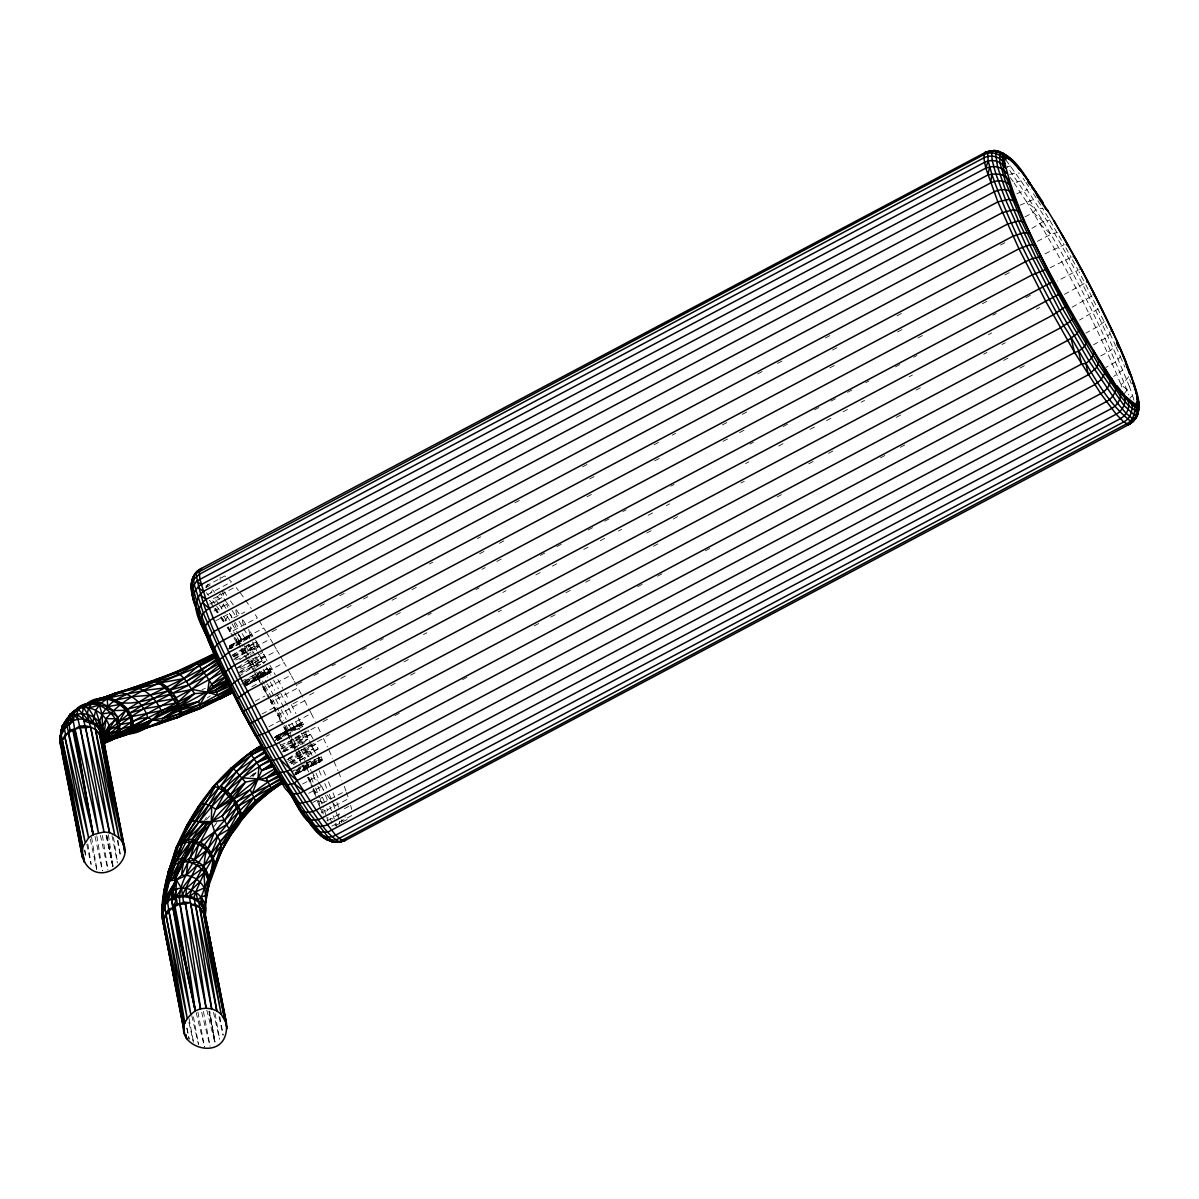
<?xml version="1.0" encoding="UTF-8"?>
<svg xmlns="http://www.w3.org/2000/svg" width="1199" height="1199" viewBox="0 0 1199 1199"><rect width="100%" height="100%" fill="white"/><g stroke="black" fill="none" stroke-linecap="round" stroke-linejoin="round"><path stroke-width="0.75" stroke-dasharray="5 3.75" d="M321.632 810.434L321.602 812.967L348.654 798.609L346.496 792.344M220.076 579.986L220.196 576.974M253.588 670.975L250.141 664.935L253.379 659.135L259.494 669.836M220.421 617.365L224.213 622.91L229.234 613.214L234.27 620.962M274.436 737.475L301.623 722.697L301.653 723.986L274.436 737.475L301.623 722.697L303.632 723.986L277.539 740.397L276.025 738.314L302.313 722.697L274.496 737.04L302.313 722.697M338.313 818.482L339.392 811.723M341.28 822.754L342.015 819.591M231.977 623.855L238.871 634.841L236.503 640.161L239.53 647.1M219.567 599.125L217.723 596.503L214.561 603.277L211.623 599.365M255.087 655.239L248.553 644.118L243.322 651.417L243.322 653.35L246.724 659.135M206.183 587.585L208.056 584.093M210.694 593.13L211.983 590.867M204.534 820.551L206.348 817.478M1128.634 376.696L1124.212 382.406L1120.93 384.594L1122.054 387.592M229.114 606.05L226.101 601.568L223.269 604.356L219.912 610.846L216.704 606.304M1124.287 393.587L1129.548 386.887C1097.1 307.304 1057.548 229.579 1006.201 160.456M1116.179 347.096L1120.391 356.643L1115.744 361.828L1105.823 367.449M213.992 826.486L217.109 822.169M261.382 684.824L257.051 677.03L257.006 674.992L260.378 671.35L266.508 682.381M206.378 819.741L209.825 815.68M252.869 776.577L256.331 772.486M1024.965 216.899L1033.223 212.523L1035.906 209.45L1042.62 208.236L1064.112 244.746L1042.905 254.802M1129.938 398.308L1132.5 395.46L1129.548 386.887M1085.814 284.762L1110.094 333.772L1105.178 338.343L1093.563 344.757M218.638 595.543L220.496 593.64L225.172 600.249M1122.938 369.936L1113.676 376.441M1104.294 321.542L1099.228 325.783L1085.934 333.037M251.85 776.158L255.927 772.321M269.161 699.062L263.99 689.515L263.69 686.997L267.392 683.955L273.492 695.18M1098.134 308.952L1079.595 320.073M250.036 776.727L255.762 772.081M1031.904 228.38L1043.25 221.56L1049.784 220.031M293.23 764.707L318.08 748.91L315.742 744.099L288.404 759.132L290.053 762.369L315.742 744.099L313.778 740.368M207.352 697.908L210.26 695.84M1091.675 296.108L1071.292 307.708M239.65 659.825L259.374 646.201L254.458 638.363M231.767 656.108L248.178 644.942M237.627 667.573L249.842 659.285M244.431 681.497L259.748 671.26M238.721 676.506L262.206 660.814L257.56 652.271M294.654 747.981L307.978 739.139L305.64 734.328L279.562 745.568M279.427 743.275L284.298 751.548L310.436 734.313L307.843 729.996M233.625 659.9L254.578 646.216L252.659 641.9M291.087 763.358L313.284 748.925L310.586 744.114M288.285 758.487L300.185 750.829M239.89 671.89L264.664 655.988L262.056 650.997M297.802 729.412L302.358 726.489L301.653 723.986L276.205 737.49M275.95 711.861L270.869 702.239L270.345 699.242L271.978 698.208L278.693 710.902M306.3 730.97L281.495 746.662L310.436 734.313L313.134 739.124M301.653 723.986L275.32 740.368L302.358 726.489M233.355 656.318L256.781 641.885L244.686 646.771M241.673 684.329L267.122 668.637L271.019 672.414L268.921 665.115M239.92 668.008L259.524 656.003L249.587 659.93M260.333 653.89L262.656 652.526L256.436 641.96M255.957 667.288L265.429 661.728M228.604 648.749L250.576 635.875L250.561 634.586L252.569 635.875L230.523 648.659M245.136 683.31L270.285 668.637L242.902 682.516M281.091 748.686L305.64 734.328M240.819 673.149L262.206 660.814L263.945 663.691M247.309 684.809L271.004 671.125L243.577 684.224M283.369 749.9L310.436 734.313M279.607 693.846L274.361 696.784L279.517 706.511M229.249 647.1L251.235 634.586L228.559 646.441M310.511 761.11L292.076 771.556L320.088 759.252L322.096 760.526L321.362 756.749L306.419 763.149M296.752 773.595L322.081 759.237L294.28 771.586L321.362 756.749M296.663 774.059L321.422 760.526L293.59 773.64L320.088 759.252L318.2 756.764M246.889 685.064L270.345 672.414L244.551 685.154L269.026 671.14L243.277 683.55M230.028 645.602L250.561 634.586L229.728 645.676M232.471 654.864L256.781 641.885M295.104 774.914L322.096 760.526L296.752 773.67M205.793 586.086L224.902 575.955L227.84 578.293M205.748 587.585L210.514 585.052M207.547 594.599L231.422 581.935L229.024 579.507M213.317 598.661L235.603 586.836L238.451 590.508M209.675 604.116L224.003 596.517L221.98 589.803M213.977 611.1L226.701 604.341L225.082 599.65M1016.812 193.638L1027.378 189.577M215.73 620.782L230.058 613.184L232.036 618.055M233.775 617.845L244.911 611.94M1019.914 205.284L1033.703 199.349M227.255 627.572L230.298 632.218L257.35 617.86L254.308 613.214M265.638 631.169L263.735 628.036L236.683 642.409L233.94 638.048M229.863 646.875L250.576 635.875L229.728 645.991M272.068 631.678L277.029 629.04M319.968 606.244L324.929 603.622M339.797 595.723L344.742 593.1M514.881 502.801L519.841 500.163M582.609 466.846L587.57 464.223M757.708 373.908L762.654 371.285M777.522 363.387L782.482 360.764M825.422 337.968L830.382 335.33M1000.521 245.031L1005.481 242.393M272.937 643.323L270.375 638.992L243.322 653.35L240.474 648.659M346.901 607.818L351.847 605.18M363.417 599.05L368.363 596.413M429.482 563.98L432.794 562.226M477.382 538.546L480.694 536.792M589.713 478.941L594.674 476.303M654.129 444.739L659.09 442.116M672.309 435.102L675.607 433.349M832.526 350.048L837.487 347.425M896.957 315.862L901.903 313.224M1037.36 241.329L1050.804 234.39L1057.128 232.531M247.579 660.589L250.141 664.935L277.194 650.577L279.787 655.104M392.088 600.234L397.034 597.612M411.901 589.713L416.862 587.09M479.63 553.773L484.591 551.135M499.458 543.252L504.404 540.614M587 496.791L591.961 494.153M654.729 460.836L659.675 458.213M722.442 424.896L727.403 422.258M742.271 414.374L747.232 411.737M829.813 367.898L834.774 365.275M897.541 331.958L902.502 329.32M1004.912 274.961L1009.873 272.338M254.458 672.489L257.051 677.03L284.103 662.672L287.58 668.907M243.982 685.468L271.004 671.125M251.85 686.682L256.631 684.149M396.015 614.967L402.624 611.46M481.908 569.375L485.205 567.622M496.776 561.477L501.722 558.854M723.072 441.367L728.033 438.744M739.588 432.599L744.549 429.976M917.984 337.908L922.945 335.285M982.401 303.722L987.362 301.084M1050.129 267.767L1071.127 257.335L1078.111 270.18L1057.323 281.001M262.251 686.398L263.99 689.515L291.042 675.157L293.62 679.923M255.237 701.16L264.784 696.094M297.487 684.299L302.433 681.676M314.003 675.532L318.949 672.909M332.168 665.895L335.465 664.141M361.903 650.113L366.864 647.475M380.068 640.461L383.38 638.707M427.968 615.042L431.28 613.288M475.883 589.608L479.18 587.855M540.299 555.422L545.26 552.799M556.816 546.654L561.776 544.031M588.199 530.003L593.16 527.365M604.716 521.235L609.677 518.597M622.895 511.583L626.193 509.83M670.796 486.165L674.093 484.411M750.079 444.08L753.377 442.326M783.112 426.544L788.073 423.906M814.496 409.878L819.457 407.255M831.012 401.11L835.973 398.488M847.543 392.343L852.489 389.72M865.708 382.706L869.005 380.952M895.443 366.924L900.389 364.286M913.608 357.272L916.92 355.518M992.892 315.187L996.204 313.434M1025.939 297.652L1030.885 295.029M301.309 694.296L297.937 687.881L270.869 702.239L275.89 710.048M261.996 714.005L274.721 707.245L270.494 699.227M292.991 703.798L297.952 701.16M309.507 695.03L314.468 692.393M340.891 678.379L345.852 675.741M357.422 669.612L362.368 666.974M375.587 659.96L378.884 658.206M423.487 634.541L426.799 632.787M502.771 592.456L506.083 590.702M535.818 574.921L540.764 572.283M552.334 566.153L557.28 563.515M583.718 549.487L588.664 546.864M600.234 540.719L605.195 538.096M618.399 531.082L621.711 529.329M648.134 515.3L653.095 512.662M666.299 505.648L669.612 503.895M745.598 463.563L748.895 461.81M778.631 446.028L783.591 443.405M810.014 429.377L814.975 426.739M826.531 420.609L831.492 417.971M843.047 411.842L848.008 409.204M861.227 402.19L864.524 400.436M909.127 376.771L912.424 375.017M988.411 334.686L991.708 332.932M1036.311 309.267L1039.623 307.514M1064.397 294.355L1084.975 283.144L1078.965 271.798M289.693 738.914L277.628 715.069L304.696 700.711L302.148 695.9M268.876 726.729L281.615 719.97L275.59 708.834M403.958 661.923L408.919 659.285M498.11 611.94L501.422 610.186M646.771 533.045L651.731 530.408M673.209 519.017L679.818 515.51M740.922 483.062L744.234 481.309M916.021 390.125L922.631 386.618M983.75 354.185L987.047 352.431M1001.914 344.533L1005.227 342.779M308.787 708.714L311.245 713.51L284.193 727.868L289.454 736.231L284.822 727.044M275.815 739.213L288.554 732.454L283.339 723.087M323.071 721.618L328.016 718.98M390.784 685.663L395.745 683.04M410.613 675.157L415.558 672.519M565.883 592.741L570.844 590.103M585.697 582.219L590.657 579.582M653.425 546.264L658.386 543.642M808.696 463.848L813.656 461.225M828.524 453.327L833.47 450.704M896.253 417.387L901.198 414.749M1003.608 360.404L1008.569 357.767M295.673 751.263L290.473 740.487L317.525 726.129L320.508 732.289M282.724 751.308L295.464 744.549L297.157 747.442M326.098 736.351L329.41 734.597M534.229 625.878L539.19 623.24M550.746 617.11L555.707 614.473M777.057 496.986L782.003 494.363M1019.869 368.108L1024.83 365.485M301.159 762.969L296.423 752.807L321.887 739.288M289.544 762.894L302.268 756.134L305.116 760.825M394.846 715.623L399.807 712.985M462.574 679.668L467.52 677.045M637.658 586.746L642.619 584.108M657.487 576.224L662.447 573.587M705.387 550.791L710.348 548.168M880.486 457.853L885.432 455.23M900.299 447.332L905.26 444.709M294.984 773.61L322.081 759.237M296.183 773.835L308.907 767.075L310.736 769.983M294.609 774.749L321.422 760.526M1100.772 355.968L1110.709 350.393L1115.475 345.507L1110.094 333.772M302.568 784.011L315.307 777.252L317.33 780.354M308.653 793.318L321.377 786.559L323.28 789.347M312.744 802.506L322.291 797.425M344.308 808.696L349.089 806.163M326.907 820.79L341.235 813.192M331.898 826.126L352.581 815.14M335.031 825.916L347.755 819.157L344.817 816.834M244.161 686.637L271.019 672.414L243.772 686.742M276.025 738.314L303.632 723.986M282.784 752.013L307.978 739.139L281.225 748.97M277.539 740.397L282.484 737.94M229.489 647.325L252.569 635.875M241.658 681.197L267.122 668.637M234.539 658.311L259.374 646.201L261.172 649.393M287.835 761.29L313.284 748.925L315.007 751.803M290.053 762.369L318.08 748.91M228.739 649.184L243.232 642.229M233.715 656.108L254.578 646.216L256.916 651.027M310.031 744.804L307.603 745.958L312.07 755.37M236.098 668.607L264.664 655.988L267.002 660.799M291.387 763.868L309.342 756.074M284.298 751.548L304.651 742.766M235.663 660.064L253.648 652.406M238.346 672.894L265.324 661.503M300.424 750.454L315.742 744.099M233.655 656.827L259.374 646.201M1010.322 177.602L1014.069 182.907L1021.413 180.719M286.951 759.731L313.284 748.925M1009.663 174.455L1015.868 172.866L1019.45 173.181M202.046 689.65L205.434 688.316M240.564 669.147L262.206 660.814M1010.772 166.091L1006.965 166.616C1056.754 237.147 1097.52 314.393 1128.739 394.846M327.941 821.15L326.877 817.613L333.052 818.992M321.647 809.175L328.151 812.038L326.847 808.546M302.762 765.951L305.985 771.107L308.548 771.931L304.786 763.718M307.933 777.402L310.676 781.718L313.359 782.827L310.601 776.607M313.224 789.107L314.872 791.67L317.66 793.034L319.548 797.74M320.523 809.835L318.544 800.857L324.899 803.315L322.336 796.9M1014.069 182.907L1026.524 201.777L1035.906 209.45M1126.94 389.66L1120.93 384.594C1095.137 320.957 1062.659 260.123 1026.524 201.777M1033.223 212.523L1043.25 221.56M1040.162 223.988L1050.804 234.39M206.363 592.681L208.566 595.393M332.318 802.161L337.054 808.276M212.628 589.728L214.666 592.441M212.478 604.191L209.615 600.369L213.287 607.323M240.34 592.95L244.536 598.766M214.336 608.762L217.484 613.124M327.072 794.892L330.22 799.253M1023.092 178.336L1024.905 180.914M223.823 591.392L227.585 596.697M215.7 599.8L218.428 603.652M219.342 604.94L225.067 613.333M215.43 608.208L218.563 612.629M245.585 600.219L251.28 608.552M250.141 664.935L252.105 667.798M1025.879 182.368L1030.78 189.622M230.463 600.849L233.49 605.345M223.269 604.356L226.251 608.792M223.733 616.526L228.559 623.855M221.47 616.871L225.202 622.416M257.051 677.03L259.898 681.302M263.99 689.515L269.445 697.863M318.334 781.913L321.377 786.559M232.126 610.516L236.188 616.781M227.031 616.241L230.987 622.341M228.035 626.777L233.685 635.665M1033.448 193.743L1037 199.244M236.413 609.751L239.171 613.993M277.628 715.069L283.294 723.986L276.894 711.621M259.179 620.767L263.735 628.036M238.976 621.172L249.797 638.707M235.139 622.356L239.53 629.34M236.278 636.04L230.493 626.837L230.298 632.218L233.041 636.579M234.614 637.164L240.759 647.19M311.65 771.437L315.307 777.252M1037.929 200.743L1042.62 208.236M290.473 740.487L295.329 748.251L290.922 739.228M245.735 624.379L241.913 618.234L243.607 626.373M296.423 752.807L300.859 759.896L296.902 751.578M266.583 632.727L270.375 638.992M242.183 633.627L245.825 639.622M238.871 634.841L242.453 640.746M237.237 637.583L242.498 646.246M241.613 648.599L247.713 658.865M306.075 762.384L308.907 767.075M252.944 636.144L248.613 628.98L250.501 636.954M273.792 644.777L277.194 650.577M252.584 643.338L256.361 649.753M246.035 646.636L251.55 656.018M244.251 649.124L249.647 658.296M248.583 660.349L255.342 672.084M298.011 748.895L302.268 756.134M280.656 656.617L284.103 662.672M263.555 654.099L267.152 660.394M259.179 654.564L263.675 662.403M256.016 656.812L260.468 664.576M251.445 661.353L256.571 670.331M290.278 735.467L295.464 744.549M1065.866 247.893L1071.127 257.335M288.449 670.466L291.042 675.157M269.85 665.115L275.275 674.842M266.358 667.109L270.869 675.187M263.121 669.237L267.587 677.24M258.28 673.313L264.29 684.104M257.006 674.992L262.851 685.498M277.883 679.563L282.664 688.376M273.567 680.043L278.333 688.826M270.255 682.036L274.691 690.189M265.144 685.648L271.124 696.634M263.69 686.997L269.52 697.713M294.489 681.512L297.937 687.881M285.047 692.797L288.989 700.216M280.731 693.217L287.775 706.526M277.344 695.09L289.439 718.156M270.345 699.242L276.085 710.063M215.22 608.298L218.533 614.577M221.141 617.035L224.213 622.91M227.75 627.317L230.298 632.218M291.342 704.667L295.943 713.585M288.644 708.204L292.076 714.859M281.24 709.748L286.261 719.475M279.517 712.476L283.608 720.419M304.696 700.711L307.963 707.11M263.87 686.413L267.962 694.401M298.236 718.036L302.403 726.294M295.479 721.498L299.63 729.726M291.957 723.072L295.239 729.606M288.734 724.331L291.971 730.746M286.036 725.155L290.787 734.582M311.245 713.51L315.172 721.393M256.691 672.144L260.618 680.028M305.685 732.889L316.461 755.25M301.279 733.024L305.235 741.117M298.476 736.096L302.388 744.099M295.164 737.13L299.001 745.014M293.081 739.228L296.842 746.932M250.666 659.75L255.117 668.982M303.961 747.292L308.383 756.614M301.264 749.69L305.625 758.847M299.735 752.972L302.568 758.952M323.475 738.449L327.432 746.917M243.637 644.807L248.388 654.984M317.9 758.338L320.673 764.392M314.243 760.016L317.705 767.555M310.541 761.215L313.958 768.664M307.109 762.054L310.961 770.447M303.047 764.707L305.985 771.107M329.006 750.304L332.633 758.368M302.673 766.281L305.58 772.726M239.305 635.14L242.198 641.585M323.475 770.567L326.383 777.117M319.084 770.567L321.976 777.102M316.041 773.265L318.889 779.74M313.134 775.303L315.247 780.069M308.668 777.177L312.774 786.694M334.086 761.59L337.968 770.657M307.678 777.462L310.271 783.517M234.03 622.94L236.623 628.995M1120.391 356.643L1124.797 367.074M328.466 781.928L330.414 786.529M324.779 783.532L326.713 788.118M321.602 786.004L323.52 790.546M317.9 786.229L320.418 792.194M315.517 787.938L317.66 793.034M313.479 788.357L317.315 797.785M338.628 772.171L341.94 780.309M312.894 789.796L314.872 794.667M333.022 792.794L335.001 797.755M329.305 794.352L331.284 799.283M325.454 795.207L328.046 801.726M320.178 799.313L323.34 807.571M344.278 786.364L345.956 790.785L318.904 805.143L317.225 800.722M226.701 604.341L227.825 607.279M1129.698 379.528L1131.286 383.755M336.874 802.551L338.553 807.047M333.157 804.079L334.821 808.561M329.8 806.313L331.464 810.734M318.544 800.857L319.788 804.184M335.945 811.543L337.728 816.744M333.187 815.65L334.356 819.097M324.614 810.989L326.308 815.964M322.201 810.779L323.295 814.016M1132.5 395.46L1134.719 402.819M339.212 821.465L340.096 824.432M335.69 823.503L336.574 826.456M330.459 818.797L331.763 823.143M256.001 642.214L257.815 649.273M206.828 1010.128L214.831 1042.486M201.687 1012.316L210.035 1046.292M196.171 1012.541L204.444 1046.937M350.678 805.308L351.667 809.46M191.795 1015.658L198.494 1044.434L193.459 1016.932M213.482 1012.331L219.477 1039.293M188.932 1022.402L193.399 1042.351M219.042 1016.887L223.029 1035.067M106.082 835.388L113.186 868.046L106.816 835.059M100.446 835.373L107.94 870.039M186.744 1028.142L189.082 1039.083M95.051 836.482L102.365 870.729M106.336 835.283L113.201 868.046L106.576 835.178M90.36 839.24L97.194 871.808M86.853 844.351L90.959 864.314M84.425 850.151L85.893 857.42M117.367 840.559L120.604 857M112.032 835.553L117.412 862.995M208.956 1011.282L215.011 1042.426L209.75 1011.476M203.425 1011.431L210.125 1046.262M197.91 1012.121L204.534 1046.922M189.052 1018.595L193.534 1042.336M187.104 1028.172L189.172 1039.098M209.196 1011.147L215.041 1042.411L209.525 1011.611M310.676 781.718L311.575 786.529M219.822 1016.752L223.164 1035.037M215.101 1013.65L219.627 1039.233M235.783 610.006L236.922 616.676M84.934 850.121L86.178 857.405M117.982 840.349L120.754 856.94M102.395 835.523L108.03 870.039M87.857 844.036L91.169 864.239M96.819 835.808L102.455 870.699M91.604 837.202L96.909 869.994M113.53 837.292L117.562 862.995M108.375 834.654L113.305 868.016M314.872 791.67L315.547 796.301"/><path stroke-width="1.5" d="M1086.894 339.677C1086.759 346.016 1080.374 351.052 1074.664 352.581L286.951 771.452L277.913 772.785L275.215 770.492L282.964 783.187L287.595 784.79L294.31 783.576L296.992 780.504L1081.603 364.046L1085.919 363.402C1089.786 360.359 1094.462 356.043 1093.533 350.618C1058.612 288.584 1018.565 225.802 1003.113 155.795C998.437 150.864 990.674 149.53 984.649 152.678L983.809 157.893L985.803 168.13L997.853 201.882L1018.97 248.793L1045.948 301.713L1074.664 352.581L1100.757 393.662L1116.179 414.21L1123.718 421.958L1128.709 424.551C1151.01 410.058 1130.627 380.353 1125.621 361.349C1103.56 308.877 1076.867 258.399 1047.252 209.84L1045.288 208.686M217.948 660.304L183.897 678.604L161.7 682.591L155.855 681.497L114.909 693.307L80.063 706.915L70.141 714.184L62.123 726.324L59.95 738.119L63.082 755.235M276.145 771.931L240.909 708.774L211.519 647.895L208.791 641.63L208.806 639.082L209.825 636.384L214.456 631.199L1002.394 212.628L1013.575 209.765L1019.54 211.309C1039.278 255.672 1061.834 299.645 1086.894 341.61C1102.391 363.792 1113.751 391.968 1136.487 407.525L1138.57 405.082L1138.63 402.07L1136.607 394.396L1139.05 405.936L1138.421 409.773M1024.231 221.92C1019.105 208.086 1010.352 194.748 1008.614 180.06C1004.148 172.941 995.02 173.525 987.841 175.009L203.231 591.467C183.582 608.418 209.705 633.477 213.482 652.256C213.362 646.726 218.563 643.069 222.834 640.566L1007.46 224.108L1018.491 220.901L1024.231 221.92C1038.169 249.182 1050.234 277.299 1066.226 303.512L1066.525 306.03L1073.165 315.996L1073.21 318.035L1080.074 328.091L1076.837 333.892L1067.56 340.501L282.949 756.944L273.087 760.496L269.131 760.016C240.774 708.489 210.814 656.677 193.938 600.01M281.855 781.433C284.703 792.269 294.115 797.26 303.692 791.235L1088.302 374.792L1096.965 367.179L1099.078 361.439L1093.533 350.618L1120.6 392.658C1121.275 399.207 1117.183 405.427 1111.548 408.499L326.922 824.957C302.388 834.489 295.359 793.723 281.855 781.433L282.964 783.187M164.892 929.315C156.829 903.252 167.74 876.139 174.904 851.05C192.035 808.471 221.111 769.938 260.693 745.943M281.031 778.256C250.531 795.566 227.151 822.619 206.558 850.481C200.113 872.557 208.521 894.784 204.609 917.175M1047.252 209.84L1048.361 211.594C1031.799 193.653 1017.741 144.554 986.133 152.018L200.038 569.135C185.725 578.278 192.2 598.106 196.951 610.876M1019.54 211.309C1017.756 204.549 1015.043 198.255 1011.671 192.17L1011.312 187.883C1006.066 178.561 1001.15 166.601 1003.113 155.795L1004.477 155.181C1023.706 168.894 1035.022 192.29 1048.361 211.594M281.765 781.238L271.439 787.878L255.402 800.737L240.205 816.054L221.23 844.98L207.052 890.362L221.35 851.245L220.151 841.128L214.666 831.716L211.324 821.69L211.668 806.507C223.089 782.917 247.309 770.912 266.718 755.01M272.278 763.178L261.742 770.507L257.905 778.96L250.186 789.676L222.115 815.919L206.468 824.432C193.429 850.286 166.931 876.814 172.926 907.658L195.302 1010.847C155.27 1041.242 230.103 1070.827 226.446 1023.317L205.404 915.961C203.68 896.238 211.234 876.709 213.272 857.405C220.781 843.452 233.76 834.069 241.464 820.131C252.734 804.349 267.317 791.28 284.073 781.538M103.429 741.537L104.043 742.466L126.569 734.687C144.899 711.352 99.052 683.55 83.345 708.01L82.236 713.84L109.544 832.676C151.239 849.462 97.868 897.017 82.431 857.39L60.07 742.376L60.445 735.377M103.803 743.185C135.457 735.631 114.43 696.649 88.531 703.019L91.274 702.239M166.616 881.37C172.521 846.794 193.818 816.744 212.343 787.638C227.96 773.954 241.404 756.314 260.663 746.333M282.799 782.572C249.212 798.894 230.508 832.331 214.651 864.509C205.628 877.128 210.694 893.78 203.231 906.984L206.378 920.967L206.093 924.354M300.005 809.25C303.722 813.372 311.275 812.847 316.146 810.119L1100.757 393.662C1106.092 390.709 1110.679 385.299 1110.604 378.914L1111.683 378.449L1115.819 386.288C1116.224 392.777 1111.878 398.608 1106.392 401.635L321.767 818.078C303.797 827.475 297.007 801.861 288.255 791.61C303.152 807.811 316.701 851.02 345.567 840.349L341.925 840.364L335.63 835.163L316.146 810.119L296.992 780.504L268.516 731.39L240.699 678.214L213.242 618.339L205.928 599.44L199.843 578.862L199.259 571.099L201.507 568.461L196.786 571.443C190.491 578.982 189.922 589.563 193.609 598.631L192.185 595.124L191.226 584.003L192.604 578.173L194.028 577.528M341.805 841.743L340.336 842.402C324.824 834.144 316.986 816.114 306.464 802.671C288.944 775.918 273.042 748.116 257.875 719.97C235.019 672.519 205.149 625.833 196.007 573.407L983.884 154.641C989.894 151.509 997.658 152.753 1002.394 157.609L1004.687 163.529C1000.431 156.649 990.944 154.071 983.809 157.893L199.199 574.351L193.414 579.687L191.795 583.254C206.183 642.079 238.151 695.045 266.103 748.281C281.45 775.079 297.097 801.846 315.772 826.516C321.887 834.339 330.459 846.929 341.925 840.364L1126.535 423.906C1134.164 420.13 1135.378 411.272 1134.644 403.703L1125.846 396.734L1116.928 385.703L1115.819 386.288M1002.334 160.621L1005.287 167.815C1001.165 160.801 991.483 158.643 984.454 162.405L196.591 581.155L192.41 587.63L191.78 591.377L198.15 612.554L218.892 661.473L243.472 711.022L270.719 760.556L302.253 811.079L316.911 830.592L320.283 832.061L327.867 832.091L1116.179 414.21C1121.934 411.077 1125.786 404.558 1124.887 397.948L1125.846 396.734C1131.871 403.808 1127.929 414.734 1120.256 418.706L335.63 835.163C327.492 839.959 319.219 834.729 314.138 828.269L305.071 816.624M1009.438 158.163L1016.033 165.477C1010.772 157.908 1003.053 151.659 993.851 150.25L991.633 152.843L992.202 160.501L995.859 173.93L1005.421 199.454L1026.254 245.735L1059.961 310.991L1088.932 360.899L1117.588 403.299L1126.176 413.37L1132.381 418.496L1135.963 418.496L1138.361 412.936M163.109 904.151C165.942 860.133 195.377 824.148 215.026 786.454L214.381 785.255C231.677 774.059 243.217 754.546 262.206 745.178M179.835 842.477L187.703 823.938L191.855 821.315L196.111 820.82L206.468 824.432L194.763 840.079L194.912 843.077C202.676 845.595 209.001 851.725 212.163 859.203L204.549 872.287L195.812 891.771L197.685 900.029L203.56 908.647L205.404 915.961L204.654 911.06L200.862 903.207L201.252 896.882L209.091 876.394L212.658 873.382C216.584 861.377 211.504 848.053 200.188 842.283L185.635 842.402L182.278 843.407L176.343 847.393L175.369 852.519M163.888 924.129L162.015 915.481L164.443 888.639L177.002 859.623L187.314 839.48L199.469 821.345L218.877 787.698L236.803 771.332L264.604 751.338M60.699 734.013L61.029 729.921L60.579 745.149L62.992 750.814L60.07 742.376L60.564 735.676M102.979 741.102L106.141 718.591C133.659 685.348 180.734 678.874 216.195 657.097M279.217 775.183C248.358 792.554 223.823 819.052 202.721 847.064C192.694 864.239 176.538 883.603 180.045 904.466L200.548 1008.839L195.302 1010.847L171.277 899.115L176.328 879.931L175.983 876.559L184.331 857.615L194.763 840.079C187.793 837.981 179.565 840.499 176.343 847.393L191.855 821.315L204.489 803.825L218.877 787.698L217.019 784.296M60.07 742.376L62.123 726.324L67.594 717.766L70.127 729.981L62.303 740.203L65.51 734.358L64.191 727.538L64.656 721.993L82.206 705.671L107.161 698.702L120.155 692.602L184.166 668.982M270.09 759.402L242.288 777.821L225.307 792.524L215.745 809.4L211.324 821.69L200.188 842.283L190.071 858.019L181.649 875.255L176.328 879.931L169.119 893.195L162.704 910.79L164.863 908.093L162.809 913.458L164.143 920.367L163.379 923.74L184.571 1033.613L163.723 925.463C162.03 915.646 162.06 905.47 163.619 895.593C166.076 884.158 165.207 866.592 179.37 862.681C196.306 857.51 214.756 876.949 206.603 893.435L209.375 884.083M65.99 769.653L82.431 857.39L82.761 846.884L61.314 735.062L66.44 725.11L67.923 718.681L72.24 715.248L73.903 711.082C92.728 697.728 122.718 725.965 103.339 742.9L180.24 706.241L228.29 680.358M241.748 760.436L249.962 752.882L262.296 745.613M162.479 920.038L162.18 905.71L166.826 883.723L173.405 877.758L176.328 879.931L175.923 896.732L177.257 903.551L174.29 906.819L195.302 1010.847L180.045 904.466L177.257 903.551L173.27 905.515L172.926 907.658L190.746 1014.039L168.909 911.18L167.59 902.218L169.119 893.195C184.601 879.571 210.14 895.413 205.104 915.616M163.723 925.463L184.002 1028.352L164.143 920.367L184.901 1023.107L163.678 900.389L169.344 880.74L176.328 879.931L186.34 875.315L187.853 862.051L194.583 859.428L206.558 850.481L211.459 853.448L240.205 816.054L234.39 803.555L233.76 798.579L227.151 790.8L220.811 785.75L233.565 768.499L261.652 747.562M229.893 686.353L216.345 692.168L194.478 693.592L179.34 704.263L162.12 712.91L147.807 723.417L103.279 743.305C143.146 729.082 88.741 681.781 72.24 715.248L93.147 834.624L88.606 837.816L82.761 846.884L61.599 746.947L62.633 741.911L85.054 841.998L64.971 737.25L65.51 734.358L74.308 729.487L84.784 725.905C95.605 726.474 104.643 736.156 104.373 746.992M168.37 876.499L168.19 871.883L178.276 846.014L173.915 861.676L174.874 864.674L169.344 880.74L165.642 896.957L164.518 906.369C173.106 889.508 200.877 893.36 204.984 910.91M205.509 902.442L206.378 895.233M218.608 663.452L220.121 659.255L228.38 652.646L1013.005 236.203L1023.871 232.651L1029.356 233.116M1111.323 331.553L1111.608 329.575M1099.078 361.439L1099.918 360.809L1105.013 370.611L1104.564 373.653L1100.967 379.813L1094.717 384.684L310.091 801.142L299.435 803.405L294.325 800.932M95.38 729.457L102.559 738.779L124.306 847.094L104.223 743.605C105.167 726.549 86.493 713.075 71.161 721.783L69.137 724.9L73.409 720.749L74.263 715.159C90.719 708.684 109.169 725.275 103.219 742.211L99.442 721.648L95.755 710.108L100.746 703.483L107.161 698.702C121.219 699.047 135.457 713.045 132.729 727.568L129.627 730.446L103.743 742.81M174.095 856.311L174.904 851.05M208.791 641.63C204.22 627.662 190.416 611.64 205.928 599.44L990.539 182.982L991.903 174.544L988.201 160.981L987.631 153.247L989.864 150.624L992.023 151.269M65.975 722.278L62.123 726.324L59.95 738.119M61.749 743.8L61.179 746.602L60.579 745.149M109.918 739.633L160.801 723.357L162.959 718.336L180.24 706.241L194.478 693.592C189.052 686.023 184.436 675.921 175.639 672.01L153.142 681.512L152.468 680.912L112.181 695.015L114.909 693.307L150.445 682.411L142.306 685.528M163.619 895.593L168.744 871.208L168.19 871.883L171.007 864.974M320.777 834.864L317.765 831.192C321.797 838.641 331.374 842.717 339.092 838.401L1123.718 421.958C1131.152 418.376 1132.351 409.953 1132.381 402.714L1134.479 406.926M239.89 822.139L241.778 814.316L254.053 797.2L283.788 780.879M987.841 175.009L989.67 167.111C995.904 165.537 1003.113 167.74 1006.59 173.345M95.755 710.108L92.908 722.053L101.66 732.049L102.559 726.579L102.035 714.034L99.307 704.967L88.456 708.099L87.272 714.424L90.959 728.767L109.544 832.676L103.998 831.956L93.147 834.624L67.129 726.474L64.656 721.993M1066.525 306.03L1053.142 314.932L265.039 733.159L255.777 736.351L240.909 708.774L224.138 675.112L225.922 671.485L234.36 665.25L1018.97 248.793L1029.671 244.866L1034.887 244.776M209.091 876.394L203.5 865.828L194.583 859.428L198.584 844.546L204.22 844.98M278.183 773.37L266.193 778.061L245.375 782.108L233.565 768.499L231.377 767.84L230.882 769.608L234.959 766.176M175.159 673.628L175.639 672.01L213.782 654.04M232.786 692.572C202.481 707.005 171.427 720.644 139.054 729.876L177.317 717.616L199.948 708.564L200.413 706.93L198.629 701.46L213.152 686.547L226.491 677M221.036 667.363C181.843 691.808 134.108 706.046 102.739 741.252L109.184 725.32L125.835 710.288L150.13 695.195L183.897 678.604L199.439 664.846L214.471 655.733M166.826 883.723L171.907 866.982L170.528 865.603L177.002 859.623L184.331 857.615C208.566 822.589 237.312 789.197 275.215 768.634M102.769 741.132L103.833 737.655L115.614 718.83L106.141 718.591L102.559 726.579L102.889 740.532L103.833 737.655M119.271 735.841C128.398 733.518 143.955 734.058 147.807 723.417L117.502 735.092L103.339 742.9L118.731 733.129L194.478 693.592M238.631 822.259L241.464 820.131L241.778 814.316L238.436 806.028L234.39 803.555L224.962 819.921L203.98 823.024C190.641 837.442 183.087 855.816 181.649 875.255C190.911 874.461 200.023 879.646 204.28 887.904L195.812 891.771L193.953 897.646L216.809 1010.952L221.156 1014.189L226.446 1023.317L206.708 922.631L227.016 1028.577L223.628 1012.076M195.812 891.771L189.967 896.118L198.854 902.412L216.809 1010.952L211.683 1008.899L189.487 897.586C194.328 874.865 212.418 858.364 217.633 835.913L229.159 829.183L238.751 811.708L241.778 814.316M194.912 843.077L190.071 858.019L183.957 861.901L175.983 876.559L173.405 877.758L179.37 862.681L177.002 859.623L182.278 843.407L179.88 842.642L208.566 804.934L222.534 790.126L220.811 785.75M194.927 604.161C190.701 597.177 194.867 588.634 201.192 584.587L985.803 168.13L988.201 160.981M84.784 725.905L79.449 726.174L75.057 729.172L98.408 832.616L80.288 727.763L85.714 727.628L103.998 831.956L76.901 714.409L78.16 709.089L88.381 720.104L83.795 720.884L94.406 724.451L119.016 837.966L99.652 734.522L100.881 734.822C95.74 721.198 103.968 707.245 115.569 700.111C147.657 682.336 183.387 672.129 215.505 654.204M167.59 902.218L171.457 891.501M165.867 913.263L163.813 918.629L168.909 911.18L172.926 907.658L168.924 909.082L165.867 913.263L168.909 911.18L187.194 1018.236L165.912 915.496M185.32 829.049L200.293 804.424C205.973 802.626 211.444 806.028 215.745 809.4L230.822 798.579L233.76 798.579L236.068 801.981L252.3 793.543L257.905 778.96L258.984 765.981L249.962 752.882M174.29 906.819L173.27 905.515L176.583 900.134L171.277 899.115L176.253 898.441L173.39 897.856L176.793 889.073M162.015 915.481L162.809 913.458M1136.727 416.548L1133.43 421.568L1128.709 424.551M240.355 810.059L236.803 807.616L227.33 824.238L214.666 831.716L207.952 848.532L202.721 847.064M104.148 741.342C111.252 733.728 120.44 727.673 130.991 726.564L133.119 721.318L223.479 671.725M73.409 720.749L70.127 717.122L71.161 721.783L64.191 727.538L60.729 734.103L61.314 735.062M182.083 837.397L184.196 832.361M185.605 828.989L187.703 823.938L200.293 804.424L215.026 786.454L222.534 790.126L230.822 798.579L245.375 782.108L230.673 794.622L215.745 809.4L250.186 789.676L255.402 800.737L255.342 804.469L241.464 820.131L238.826 821.075M210.095 876.994L213.332 871.343L214.651 864.509L213.272 857.405L220.151 841.128L229.788 832.571L242.168 816.939L255.822 802.686L282.035 782.797M230.013 687.117L234.375 682.171L240.699 678.214L1025.325 261.757L1032.519 258.534L1040.762 256.796M309.852 822.979L314.138 828.269M1013.305 162.435L1020.214 170.378L1016.078 164.758M62.633 741.911L61.284 744.999L62.798 753.152M1128.664 402.1L1129.428 400.376L1131.871 405.112M215.146 864.569L221.35 851.245L240.609 818.767L240.205 816.054M194.763 840.079L190.356 842.178L169.344 880.74M74.278 712.206L70.141 714.184L67.923 718.681L71.161 721.783M68.808 723.207L67.129 726.474L62.213 730.551M224.378 673.224L211.788 684.224L199.903 704.682L142.636 729.681L139.129 730.146M232.576 692.632L199.948 708.564L181.723 715.144L179.775 713.96L162.959 718.336L178.786 708.879L180.24 706.241L198.629 701.46L162.959 718.336L152.288 719.835L132.729 727.568L117.502 735.092L107.76 737.565L103.983 741.567M173.405 877.758L182.098 862.081L181.574 857.989M163.678 900.389L176.328 879.931L181.424 888.174L183.567 902.128L185.425 903.761L206.138 1008.179L211.683 1008.899L195.812 906.159L190.791 904.331L206.138 1008.179L200.548 1008.839L185.425 903.761L190.476 902.652L183.567 902.128L174.994 906.429L173.27 905.515M182.248 895.353L196.981 865.273L206.558 850.481M102.739 741.252L109.709 729.397L130.017 712.955L153.442 698.537L219.672 663.542M109.184 725.32L102.769 736.276L103.219 742.211M228.424 837.487L231.347 832.765M210.125 877.158L212.658 873.382M230.822 798.579L230.673 794.622L242.288 777.821L256.886 762.654L268.216 756.119M245.375 782.108L222.115 815.919L229.159 829.183L229.249 837.487L226.476 840.634L211.579 873.711M236.173 699.362L247.354 691.448L1031.979 274.991L1046.922 269.041M1093.293 294.699L1094.043 293.65L1082.547 271.424L1054.071 221.096L1055 222.534M103.264 741.402L109.379 733.054L116.977 731.18M177.002 859.623L190.356 842.178L187.314 839.48L203.98 823.024M1073.21 318.035L1069.838 321.662L1060.366 327.912L275.755 744.354L266.103 748.281L262.461 748.356L261.487 746.812M227.151 790.8L254.218 758.547L265.279 752.822M158.223 679.698L153.142 681.512L154.971 679.998C168.684 684.899 181.124 700.171 181.723 715.144L179.895 716.657L162.33 721.363L152.288 719.835L147.717 717.736C129.717 718.141 119.196 732.904 105.197 741.147M262.656 748.041L251.565 754.741L236.803 771.332L224.423 788.328L225.307 792.524L211.668 806.507L183.942 840.289L185.635 842.402M196.546 572.852L198.255 570.784M130.826 688.541L134.468 687.342C147.597 689.305 157.549 701.04 162.12 712.91L180.24 706.241L177.317 705.282L161.295 710.632L147.267 725.185L131.231 730.746L126.569 734.687L162.33 721.363M152.288 719.835L145.364 727.973L129.912 732.334L104.043 742.466M197.505 807.571L205.733 797.92M99.442 721.648L96.714 724.84L94.406 724.451M226.656 773.325L231.377 767.84M264.095 794.907L243.907 815.964M165.642 896.957L169.119 893.195M192.05 839.525L206.468 824.432M199.828 881.76L185.995 895.383L178.726 897.661L175.923 896.732L191.181 876.424L201.702 868.915M186.34 875.315L196.981 865.273L203.5 865.828L212.163 859.203L213.752 866.352M178.156 701.985L206.483 675.517L220.361 664.606M206.153 869.365L207.862 879.167L206.333 895.488L201.252 896.882L197.685 900.029L189.487 897.586L185.995 895.383L186.37 888.294L204.549 872.287M73.903 711.082L84.005 704.757L90.929 702.434M222.519 668.577L209.27 680.043L207.622 692.213L218.098 695.45L231.572 689.095M183.897 678.604L169.778 690.099L188.828 684.959L218.638 661.353M253.154 803.795L255.342 804.469L271.948 789.946L266.193 778.061L276.22 770.058M186.445 681.751L217.169 658.506M242.558 711.741L1053.307 281.405M1086.744 282.005L1087.643 281.285L1075.653 258.699L1074.439 256.676L1073.195 256.751M1120.6 392.658L1121.665 391.833L1124.887 397.948M157.159 724.556L177.317 717.616L179.34 716.118L179.775 713.96L178.786 708.879L198.629 701.46M200.188 842.283L214.666 831.716M1130.957 421.928L1134.194 419.62M95.68 700.591L114.909 693.307L159.527 683.55L166.781 686.907L167.785 691.104L177.317 705.282M215.385 653.41C194.718 663.422 176.658 680.537 152.468 680.912C161.086 681.317 164.803 690.864 172.446 693.337L191.9 689.455L207.622 692.213L215.25 690.204L228.739 680.942M75.702 710.093L82.206 705.671L92.908 722.053L89.655 722.098M1011.671 192.17C1006.441 188.498 999.366 189.187 993.896 191.975L209.285 608.433C204.28 611.13 199.783 616.481 200.922 622.506M282.784 782.737L271.948 789.946L284.298 781.928M249.887 753.557L260.872 746.392M1059.871 293.77L249.122 724.106M130.991 726.564L132.729 727.568L147.717 717.736C144.375 705.102 133.104 694.611 120.155 692.602L96.205 699.602L92.653 701.865L94.571 701.37M230.643 687.761L199.903 704.682L181.499 709.793L178.786 708.879M233.67 691.313L219.792 699.362L216.345 692.168L228.859 684.719M232.036 690.069L200.413 706.93L182.023 712.97L179.355 710.797M266.193 778.061L277.149 771.676M216.345 692.168L215.25 690.204L227.825 682.935M154.971 679.998L177.467 672.444L197.221 662.477L211.788 684.224L225.997 676.176M254.053 797.2L238.436 806.028L236.068 801.981M77.051 709.613L72.015 712.431L72.24 715.248L74.263 715.159L78.145 719.445M199.439 664.846L215.745 655.958M219.792 699.362L219.087 698.942L222.205 697.248M104.433 742.706L114.729 737.91M344.083 841.009L1130.177 423.891M273.012 764.542L261.742 770.507L258.984 765.981L270.884 760.915M215.161 653.275L197.221 662.477L197.79 664.126M1105.013 370.611L1105.988 370.116L1110.604 378.914M83.345 708.01L100.311 698.477L108.554 697.908L144.03 690.549L164.728 687.896M188.318 712.326L199.948 708.564L217.499 699.736M104.463 742.84L128.728 731.825L129.912 732.334L147.267 725.185M231.857 691.448L219.207 697.713L199.903 704.682M219.087 698.942L232.456 692.378M252.3 793.543L281.78 779.305M215.25 690.204L228.395 683.88M251.565 754.741L264.844 748.536M227.99 679.638L213.152 686.547L211.788 684.224M984.649 152.678L986.133 152.018M195.707 573.886L193.489 576.479L194.058 584.138L203.365 613.303L228.11 669.357L254.728 721.573L283.519 772.546L308.802 812.308L328.031 837.007L334.236 842.133L337.818 842.118M330.205 839.795L326.757 839.795L321.122 835.433L320.703 833.53L323.73 837.247L325.738 837.846M333.862 841.458L332.438 842.103L326.757 838.701M207.802 703.873L212.643 701.76M91.139 702.464L80.618 707.29M273.522 765.457L261.742 770.507L274.001 766.281M280.146 776.637L268.231 781.703L257.905 778.96L242.288 777.821M256.886 762.654L269.865 757.408M990.539 182.982C996.144 180.12 1003.428 179.85 1008.569 183.852M108.225 740.967L127.304 733.383L123.752 735.646L110.203 739.573M118.731 733.129L130.421 728.692M135.742 730.985L122.628 735.886L123.752 735.646L116.018 737.34M109.709 729.397L117.517 726.519L120.05 729.232M1080.029 269.31L1081.093 268.921M96.205 699.602L101.855 697.818L108.554 697.908L115.569 700.111L131.755 696.754L150.13 695.195L167.785 691.104M130.017 712.955L143.97 708.864L176.163 703.004L179.34 704.263M82.012 706.076L85.084 705.192M97.913 699.032L110.398 695.51M985.803 168.13L989.67 167.111M99.307 704.967L107.775 706.586L119.885 704.487L127.349 709.164L156.185 701.88L173.705 698.867M170.168 719.34L177.317 717.616M161.295 710.632L131.815 716.567L128.398 714.109L127.349 709.164M192.44 863.145L199.004 861.871M1036.745 195.182C1054.97 219.087 1028.217 179.97 1027.948 181.948L1029.866 184.796M131.126 722.487L120.23 724.526L117.022 722.847L117.787 716.882L111.192 712.416L102.035 714.034M75.057 729.172L70.127 729.981L72.854 730.191L93.147 834.624L74.308 729.487L70.127 729.981L73.574 729.831L93.147 834.624M180.045 904.466L185.425 903.761M85.714 727.628L90.629 727.104M176.912 716.837L179.895 716.657M100.746 703.483L91.858 703.678L88.456 708.099L94.062 717.122L102.919 736.905M190.791 904.331L195.257 904.361L199.828 907.433L204.534 913.653L205.778 917.625L224.453 1018.416L203.545 913.024L199.828 907.433L195.812 906.159M199.469 821.345L211.324 821.69M1030.346 183.777L1020.364 170.048M189.487 897.586L178.876 895.848M1066.331 244.431L1068.729 246.215M129.627 730.446L131.231 730.746M198.12 708.114L199.948 708.564M190.071 858.019L194.583 859.428M106.231 708.279L112.961 710.587L125.835 710.288L119.465 720.854L130.047 717.736L133.119 721.318M114.235 701.055C132.594 707.32 152.183 697.413 170.468 694.341L175.668 697.848L176.163 703.004M225.307 792.524L230.673 794.622M198.854 902.412L200.862 903.207M1015.343 201.357L1009.168 199.334L997.853 201.882L213.242 618.339C208.476 620.962 203.695 625.788 204.594 631.678M70.141 714.184L72.24 715.248L76.901 714.409L83.48 719.205M62.123 726.324L64.191 727.538M200.158 909.112L221.156 1014.189L203.545 913.024L204.534 913.653M210.215 855.292L213.272 857.405M1035.951 192.095L1031.784 187.644M196.591 581.155L201.192 584.587M198.045 587.285L203.231 591.467M294.31 783.576L303.692 791.235M1009.093 157.594L1009.513 159.497L1001.405 152.603L997.778 150.924L995.605 153.487L997.583 166.991L1005.317 189.712L1018.491 220.901L1035.831 257.47L1062.824 309.072L1096.965 367.179L1124.018 405.442L1134.074 414.854L1137.611 414.839L1138.99 409.024L1137.192 398.682L1138.256 410.897L1136.847 411.527L1128.829 405.966L1120.555 396.269L1098.479 364.241L1071.936 319.713L1038.634 256.871L1021.668 221.096L1005.601 182.038L999.816 162.479L1000.011 153.232L1003.458 153.217L1012.451 161.835L1012.301 160.591M200.278 594.704L205.928 599.44M203.275 603.367L209.285 608.433M286.951 771.452L296.992 780.504M1002.619 153.457L1005.991 156.604M279.412 758.637L290.053 769.039M316.566 829.978L314.183 827.55L317.915 832.436M1003.113 155.795L1005.676 158.838L1007.235 158.493L1006.486 155.78M1002.394 157.609L1004.822 160.516L1005.676 158.838L1004.477 155.181M991.903 174.544C1010.547 227.315 1036.895 276.999 1063.858 325.918C1085.17 358.246 1100.757 398.368 1131.961 422.243L1136.172 415.483L1137.072 401.68L1138.57 405.082M1061.085 233.011L1067.754 244.671M262.461 748.356L269.131 760.016M1087.643 281.285C1106.767 320.253 1128.933 359.011 1138.436 401.65L1137.401 397.274M1094.043 293.65L1113.631 333.847M1136.487 407.525L1134.644 403.703L1136.217 403.374L1137.851 406.911M203.545 913.024L206.378 920.967M166.136 933.541L164.653 930.469L178.022 996.399M216.584 659.18L224.138 675.112M1116.734 340.771L1131.826 377.25M1116.584 343.034L1118.652 347.71M1133.265 382.151L1134.599 385.299M1135.288 388.866L1137.057 395.805L1134.913 388.716M165.237 931.038L166.331 933.736M1126.341 365.71L1129.473 373.563L1129.293 370.521M1132.635 382.121L1134.344 387.067M1071.037 338.463L1074.664 352.581M162.375 918.539L164.233 925.853M163.379 923.74L164.863 929.585M1078.575 351.292L1081.603 364.046M64.971 737.25L88.606 837.816L68.448 733.263M90.959 728.767L114.669 834.729L95.71 731.12M191.645 587.945L192.335 591.137M99.652 734.522L122.313 842.193L102.559 738.779M1085.919 363.402L1088.302 374.792M219.852 993.731L220.601 997.403M179.88 1005.556L182.847 1020.199M61.928 752.043L81.862 852.129L61.599 746.947M106.681 759.596L104.898 750.499L105.512 754.126M107.4 763.238L112.751 790.516M114.534 799.613L124.876 852.339L104.223 743.605M65.39 765.951L63.592 756.869L65.301 765.996M67.174 775.049L68.972 784.131M70.771 793.213L71.49 796.855M77.965 829.573L78.684 833.215M82.986 855.022L84.425 862.291L83.121 854.932M201.252 896.882L203.231 906.984M174.994 906.429L195.302 1010.847M193.219 595.768L193.609 598.631M163.334 919.228L163.708 922.496M191.96 582.129L192.23 584.782M166.766 877.728L167.186 882.389M107.161 698.702L107.775 706.586M162.18 905.71L162.479 910.955M103.893 741.926L104.193 747.247M173.121 890.557L173.39 897.856M1125.621 361.349L1125.711 364.151M186.564 1038.514L185.83 1034.857L186.564 1038.514"/></g></svg>
